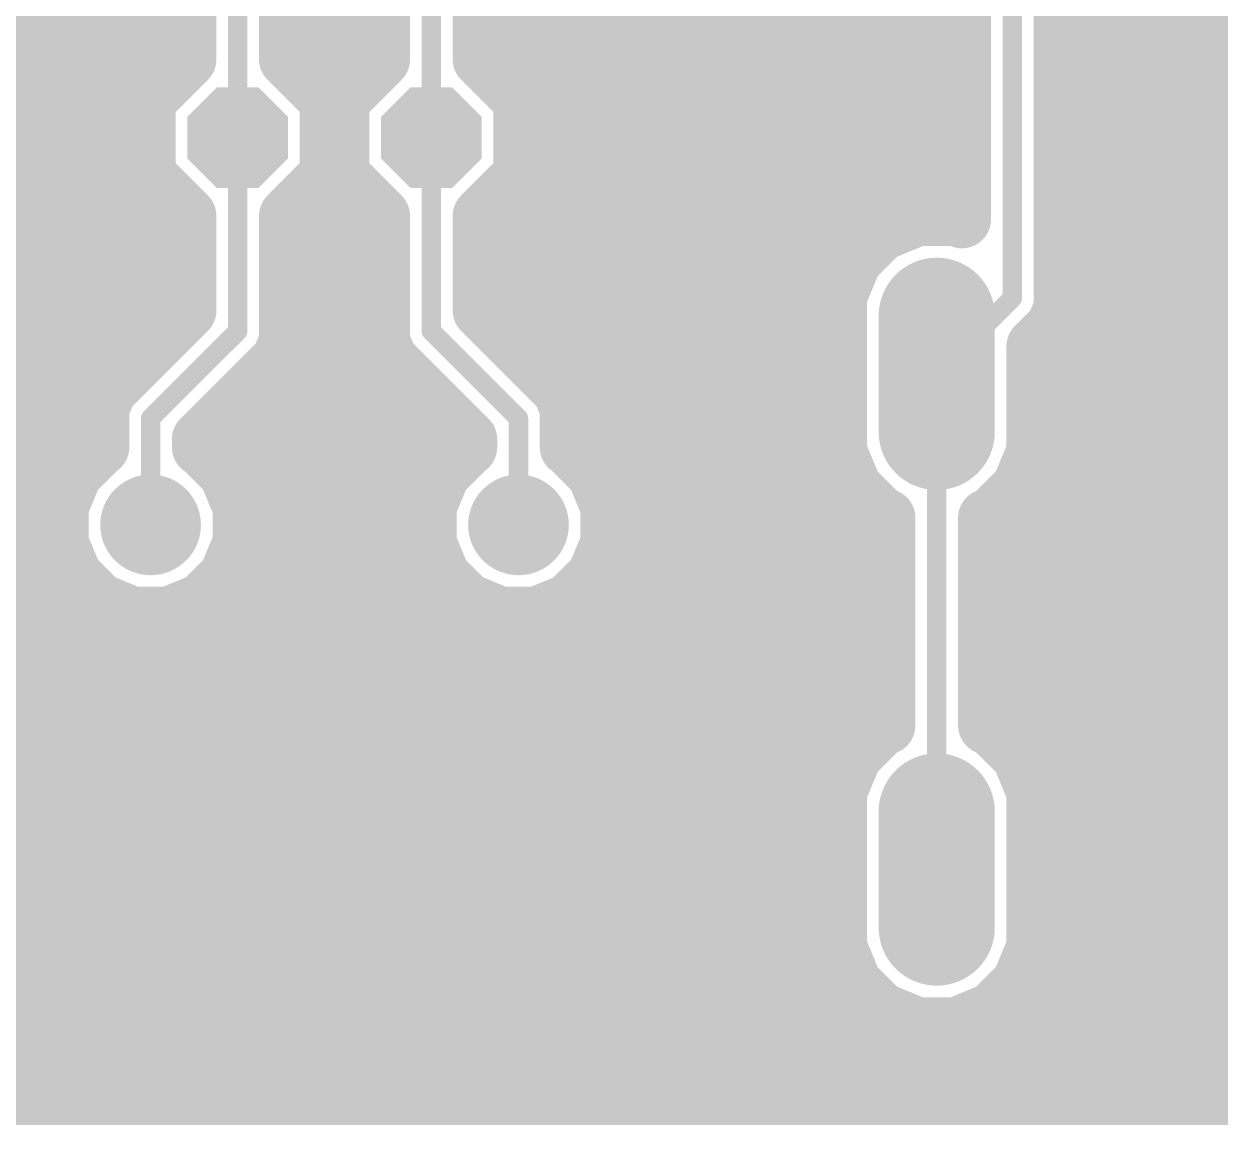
# Model space of a CAD drawing. Extents: x 1 to 64.7, y 1 to 39.6.
# Drawn here: x 40.38 to 56.07, y 1.02 to 15.46 of the extents above; entities that cross this region are included whole.
import ezdxf

# ---------------------------------------------------------------- set-up
doc = ezdxf.new("R2010")
doc.units = 0
doc.layers.add('16', color=175, linetype='CONTINUOUS')
doc.layers.add('17', color=82, linetype='CONTINUOUS')

# ---------------------------------------------------------------- blocks, each defined once
blk = doc.blocks.new('OCTAGONP')
at = {"const_width": 0.5}
blk.add_lwpolyline([(-0.25, -0.1036), (-0.25, 0.1036), (-0.1036, 0.25), (0.1036, 0.25), (0.25, 0.1036), (0.25, -0.1036), (0.1036, -0.25), (-0.1036, -0.25), (-0.25, -0.1036), (-0.25, 0.1036)], dxfattribs=at)
blk = doc.blocks.new('ROUNDP')
at = {"const_width": 0.5}
blk.add_lwpolyline([(0, -0.25, 1), (0, 0.25, 1), (0, -0.25)], format="xyb", dxfattribs=at)
blk = doc.blocks.new('LONGP100')
at = {"const_width": 1}
blk.add_lwpolyline([(-0.5, 0), (0.5, 0)], dxfattribs=at)
at = {"const_width": 0.5}
for points in [[(-0.5, 0.25, 1), (-0.5, -0.25)], [(0.5, -0.25, 1), (0.5, 0.25)]]:
    blk.add_lwpolyline(points, format="xyb", dxfattribs=at)

msp = doc.modelspace()

# ---------------------------------------------------------------- linework, layer by layer
at = {"layer": '16'}
for points, const_width in [([(43.18, 17.78), (43.18, 13.97)], 0.254), ([(45.72, 17.78), (45.72, 13.97)], 0.254), ([(53.34, 17.78), (53.34, 11.8618)], 0.254), ([(42.5196, 16.101), (42.5196, 14.9979)], 0.762), ([(43.8404, 14.9979), (43.8404, 16.101)], 0.762), ([(45.0596, 16.101), (45.0596, 14.9979)], 0.762), ([(46.3804, 14.9979), (46.3804, 16.101)], 0.762), ([(52.6796, 16.101), (52.6796, 12.8986)], 0.762), ([(54.0004, 11.7304), (54.0004, 16.101)], 0.762), ([(37.7639, 15.24), (42.5196, 15.24)], 0.762), ([(43.8404, 15.24), (45.0596, 15.24)], 0.762), ([(46.3804, 15.24), (52.6796, 15.24)], 0.762), ([(54.0004, 15.24), (57.7596, 15.24)], 0.762), ([(42.5196, 14.9979), (41.9862, 14.4645)], 0.762), ([(44.3738, 14.4645), (43.8404, 14.9979)], 0.762), ([(45.0596, 14.9979), (44.5262, 14.4645)], 0.762), ([(46.9138, 14.4645), (46.3804, 14.9979)], 0.762), ([(37.0019, 14.478), (41.9997, 14.478)], 0.762), ([(41.9862, 14.4645), (41.9862, 13.4755)], 0.762), ([(44.3603, 14.478), (44.5397, 14.478)], 0.762), ([(44.3738, 13.4755), (44.3738, 14.4645)], 0.762), ([(44.5262, 14.4645), (44.5262, 13.4755)], 0.762), ([(46.9003, 14.478), (52.6796, 14.478)], 0.762), ([(46.9138, 13.4755), (46.9138, 14.4645)], 0.762), ([(54.0004, 14.478), (57.7596, 14.478)], 0.762), ([(36.7538, 13.716), (41.9862, 13.716)], 0.762), ([(43.18, 13.97), (43.18, 11.43)], 0.254), ([(44.3738, 13.716), (44.5262, 13.716)], 0.762), ([(45.72, 13.97), (45.72, 11.43)], 0.254), ([(46.9138, 13.716), (52.6796, 13.716)], 0.762), ([(54.0004, 13.716), (57.8104, 13.716)], 0.762), ([(41.9862, 13.4755), (42.5196, 12.9421)], 0.762), ([(43.8404, 12.9421), (44.3738, 13.4755)], 0.762), ([(44.5262, 13.4755), (45.0596, 12.9421)], 0.762), ([(46.3804, 12.9421), (46.9138, 13.4755)], 0.762), ([(36.2323, 12.954), (42.5077, 12.954)], 0.762), ([(42.5196, 12.9421), (42.5196, 11.7035)], 0.762), ([(43.8404, 11.2986), (43.8404, 12.9421)], 0.762), ([(43.8523, 12.954), (45.0477, 12.954)], 0.762), ([(45.0596, 12.9421), (45.0596, 11.2986)], 0.762), ([(46.3804, 11.7035), (46.3804, 12.9421)], 0.762), ([(46.3923, 12.954), (52.6796, 12.954)], 0.762), ([(52.0917, 12.9286), (51.6156, 12.7314)], 0.762), ([(52.6071, 12.9286), (52.0917, 12.9286)], 0.762), ([(52.6796, 12.8986), (52.6071, 12.9286)], 0.762), ([(54.0004, 12.954), (58.5021, 12.954)], 0.762), ([(51.6156, 12.7314), (51.2512, 12.367)], 0.762), ([(51.2512, 12.367), (51.054, 11.8909)], 0.762), ([(28.8663, 12.192), (42.5196, 12.192)], 0.762), ([(43.8404, 12.192), (45.0596, 12.192)], 0.762), ([(46.3804, 12.192), (51.1787, 12.192)], 0.762), ([(54.0004, 12.192), (59.128, 12.192)], 0.762), ([(51.054, 11.8909), (51.054, 9.8515)], 0.762), ([(42.5196, 11.7035), (41.4771, 10.6611)], 0.762), ([(47.4229, 10.6611), (46.3804, 11.7035)], 0.762), ([(53.8999, 11.4877), (54.0004, 11.7304)], 0.762), ([(53.34, 11.8618), (52.3494, 10.8712)], 0.254), ([(29.1338, 11.43), (42.2461, 11.43)], 0.762), ([(43.8404, 11.43), (45.0596, 11.43)], 0.762), ([(46.6539, 11.43), (51.054, 11.43)], 0.762), ([(53.6448, 11.2327), (53.8999, 11.4877)], 0.762), ([(53.8421, 11.43), (58.9026, 11.43)], 0.762), ([(43.7399, 11.0559), (43.8404, 11.2986)], 0.762), ([(45.0596, 11.2986), (45.1601, 11.0559)], 0.762), ([(53.6448, 9.8515), (53.6448, 11.2327)], 0.762), ([(43.18, 11.43), (42.037, 10.287)], 0.254), ([(45.72, 11.43), (46.863, 10.287)], 0.254), ([(43.5541, 10.8701), (43.7399, 11.0559)], 0.762), ([(45.1601, 11.0559), (45.3459, 10.8701)], 0.762), ([(42.6974, 10.0135), (43.5541, 10.8701)], 0.762), ([(45.3459, 10.8701), (46.2026, 10.0135)], 0.762), ([(29.6359, 10.668), (41.4841, 10.668)], 0.762), ([(41.4771, 10.6611), (41.3766, 10.4184)], 0.762), ([(43.3519, 10.668), (45.5481, 10.668)], 0.762), ([(47.4159, 10.668), (51.054, 10.668)], 0.762), ([(47.5234, 10.4184), (47.4229, 10.6611)], 0.762), ([(52.3494, 10.8712), (52.3494, 4.3688)], 0.254), ([(53.6448, 10.668), (59.128, 10.668)], 0.762), ([(41.3766, 10.4184), (41.3766, 9.9086)], 0.762), ([(47.5234, 9.9086), (47.5234, 10.4184)], 0.762), ([(42.037, 8.89), (42.037, 10.287)], 0.254), ([(42.6974, 9.9086), (42.6974, 10.0135)], 0.762), ([(46.2026, 10.0135), (46.2026, 9.9086)], 0.762), ([(46.863, 8.89), (46.863, 10.287)], 0.254), ([(29.8704, 9.906), (41.3703, 9.906)], 0.762), ([(41.3608, 9.9021), (41.0249, 9.5662)], 0.762), ([(41.3766, 9.9086), (41.3608, 9.9021)], 0.762), ([(42.7132, 9.9021), (42.6974, 9.9086)], 0.762), ([(42.7037, 9.906), (46.1963, 9.906)], 0.762), ([(43.0491, 9.5662), (42.7132, 9.9021)], 0.762), ([(46.1868, 9.9021), (45.8509, 9.5662)], 0.762), ([(46.2026, 9.9086), (46.1868, 9.9021)], 0.762), ([(47.5392, 9.9021), (47.5234, 9.9086)], 0.762), ([(47.5297, 9.906), (51.054, 9.906)], 0.762), ([(47.8751, 9.5662), (47.5392, 9.9021)], 0.762), ([(51.054, 9.8515), (51.2512, 9.3754)], 0.762), ([(53.4476, 9.3754), (53.6448, 9.8515)], 0.762), ([(53.6448, 9.906), (59.382, 9.906)], 0.762), ([(41.0249, 9.5662), (40.8432, 9.1275)], 0.762), ([(43.2308, 9.1275), (43.0491, 9.5662)], 0.762), ([(45.8509, 9.5662), (45.6692, 9.1275)], 0.762), ([(48.0568, 9.1275), (47.8751, 9.5662)], 0.762), ([(51.2512, 9.3754), (51.6156, 9.011)], 0.762), ([(53.0832, 9.011), (53.4476, 9.3754)], 0.762), ([(29.8704, 9.144), (40.8501, 9.144)], 0.762), ([(40.8432, 9.1275), (40.8432, 8.6525)], 0.762), ([(43.2239, 9.144), (45.6761, 9.144)], 0.762), ([(43.2308, 8.6525), (43.2308, 9.1275)], 0.762), ([(45.6692, 9.1275), (45.6692, 8.6525)], 0.762), ([(48.0499, 9.144), (51.4826, 9.144)], 0.762), ([(48.0568, 8.6525), (48.0568, 9.1275)], 0.762), ([(53.2162, 9.144), (58.9026, 9.144)], 0.762), ([(51.6156, 9.011), (51.689, 8.9806)], 0.762), ([(51.689, 8.9806), (51.689, 6.2594)], 0.762), ([(53.0098, 8.9806), (53.0832, 9.011)], 0.762), ([(53.0098, 6.2594), (53.0098, 8.9806)], 0.762), ([(40.8432, 8.6525), (41.0249, 8.2138)], 0.762), ([(43.0491, 8.2138), (43.2308, 8.6525)], 0.762), ([(45.6692, 8.6525), (45.8509, 8.2138)], 0.762), ([(46.99, 8.89), (46.863, 8.89)], 0.254), ([(47.8751, 8.2138), (48.0568, 8.6525)], 0.762), ([(29.8704, 8.382), (40.9553, 8.382)], 0.762), ([(43.1187, 8.382), (45.7813, 8.382)], 0.762), ([(47.9447, 8.382), (51.689, 8.382)], 0.762), ([(53.0098, 8.382), (59.0063, 8.382)], 0.762), ([(41.0249, 8.2138), (41.3608, 7.8779)], 0.762), ([(42.7132, 7.8779), (43.0491, 8.2138)], 0.762), ([(45.8509, 8.2138), (46.1868, 7.8779)], 0.762), ([(47.5392, 7.8779), (47.8751, 8.2138)], 0.762), ([(41.3608, 7.8779), (41.7995, 7.6962)], 0.762), ([(42.2745, 7.6962), (42.7132, 7.8779)], 0.762), ([(46.1868, 7.8779), (46.6255, 7.6962)], 0.762), ([(47.1005, 7.6962), (47.5392, 7.8779)], 0.762), ([(41.7995, 7.6962), (42.2745, 7.6962)], 0.762), ([(46.6255, 7.6962), (47.1005, 7.6962)], 0.762), ([(29.8704, 7.62), (51.689, 7.62)], 0.762), ([(53.0098, 7.62), (59.879, 7.62)], 0.762), ([(29.8704, 6.858), (51.689, 6.858)], 0.762), ([(53.0098, 6.858), (64.313, 6.858)], 0.762), ([(51.6156, 6.229), (51.2512, 5.8646)], 0.762), ([(51.689, 6.2594), (51.6156, 6.229)], 0.762), ([(53.0832, 6.229), (53.0098, 6.2594)], 0.762), ([(53.4476, 5.8646), (53.0832, 6.229)], 0.762), ([(29.8704, 6.096), (51.4826, 6.096)], 0.762), ([(53.2162, 6.096), (64.313, 6.096)], 0.762), ([(51.2512, 5.8646), (51.054, 5.3885)], 0.762), ([(53.6448, 5.3885), (53.4476, 5.8646)], 0.762), ([(30.28, 5.334), (51.054, 5.334)], 0.762), ([(51.054, 5.3885), (51.054, 3.3491)], 0.762), ([(53.6448, 3.3491), (53.6448, 5.3885)], 0.762), ([(53.6448, 5.334), (64.313, 5.334)], 0.762), ([(30.5054, 4.572), (51.054, 4.572)], 0.762), ([(53.6448, 4.572), (64.313, 4.572)], 0.762), ([(30.5054, 3.81), (51.054, 3.81)], 0.762), ([(53.6448, 3.81), (64.313, 3.81)], 0.762), ([(51.054, 3.3491), (51.2512, 2.873)], 0.762), ([(53.4476, 2.873), (53.6448, 3.3491)], 0.762), ([(30.5054, 3.048), (51.1787, 3.048)], 0.762), ([(53.5201, 3.048), (64.313, 3.048)], 0.762), ([(51.2512, 2.873), (51.6156, 2.5086)], 0.762), ([(53.0832, 2.5086), (53.4476, 2.873)], 0.762), ([(51.6156, 2.5086), (52.0917, 2.3114)], 0.762), ([(52.6071, 2.3114), (53.0832, 2.5086)], 0.762), ([(52.0917, 2.3114), (52.6071, 2.3114)], 0.762), ([(30.28, 2.286), (64.313, 2.286)], 0.762), ([(1.397, 1.524), (64.313, 1.524)], 0.762), ([(64.313, 1.397), (1.397, 1.397)], 0.762)]:
    msp.add_lwpolyline(points, dxfattribs=dict(at, const_width=const_width))
for points, const_width in [([(42.5196, 15.0495, 1), (42.5196, 15.4305)], 0.381), ([(43.8404, 15.4305, 1), (43.8404, 15.0495)], 0.381), ([(45.0596, 15.0495, 1), (45.0596, 15.4305)], 0.381), ([(46.3804, 15.4305, 1), (46.3804, 15.0495)], 0.381), ([(52.6796, 15.0495, 1), (52.6796, 15.4305)], 0.381), ([(54.0004, 15.4305, 1), (54.0004, 15.0495)], 0.381), ([(42.6543, 14.8632, 1), (42.3849, 15.1326)], 0.381), ([(43.9751, 15.1326, 1), (43.7057, 14.8632)], 0.381), ([(45.1943, 14.8632, 1), (44.9249, 15.1326)], 0.381), ([(46.5151, 15.1326, 1), (46.2457, 14.8632)], 0.381), ([(42.3291, 14.9979, 1), (42.7101, 14.9979)], 0.381), ([(43.6499, 14.9979, 1), (44.0309, 14.9979)], 0.381), ([(44.8691, 14.9979, 1), (45.2501, 14.9979)], 0.381), ([(46.1899, 14.9979, 1), (46.5709, 14.9979)], 0.381), ([(42.1767, 14.4645, 1), (41.7957, 14.4645)], 0.381), ([(41.8515, 14.5992, 1), (42.1209, 14.3298)], 0.381), ([(41.9997, 14.2875, 1), (41.9997, 14.6685)], 0.381), ([(44.3603, 14.6685, 1), (44.3603, 14.2875)], 0.381), ([(44.5643, 14.4645, 1), (44.1833, 14.4645)], 0.381), ([(44.2391, 14.3298, 1), (44.5085, 14.5992)], 0.381), ([(44.7167, 14.4645, 1), (44.3357, 14.4645)], 0.381), ([(44.3915, 14.5992, 1), (44.6609, 14.3298)], 0.381), ([(44.5397, 14.2875, 1), (44.5397, 14.6685)], 0.381), ([(46.9003, 14.6685, 1), (46.9003, 14.2875)], 0.381), ([(47.1043, 14.4645, 1), (46.7233, 14.4645)], 0.381), ([(46.7791, 14.3298, 1), (47.0485, 14.5992)], 0.381), ([(52.6796, 14.2875, 1), (52.6796, 14.6685)], 0.381), ([(54.0004, 14.6685, 1), (54.0004, 14.2875)], 0.381), ([(41.9862, 13.5255, 1), (41.9862, 13.9065)], 0.381), ([(43.2435, 13.97, 1), (43.1165, 13.97)], 0.127), ([(43.1165, 13.97, 1), (43.2435, 13.97)], 0.127), ([(44.3738, 13.9065, 1), (44.3738, 13.5255)], 0.381), ([(44.5262, 13.5255, 1), (44.5262, 13.9065)], 0.381), ([(45.7835, 13.97, 1), (45.6565, 13.97)], 0.127), ([(45.6565, 13.97, 1), (45.7835, 13.97)], 0.127), ([(46.9138, 13.9065, 1), (46.9138, 13.5255)], 0.381), ([(52.6796, 13.5255, 1), (52.6796, 13.9065)], 0.381), ([(54.0004, 13.9065, 1), (54.0004, 13.5255)], 0.381), ([(42.1209, 13.6102, 1), (41.8515, 13.3408)], 0.381), ([(44.5085, 13.3408, 1), (44.2391, 13.6102)], 0.381), ([(44.6609, 13.6102, 1), (44.3915, 13.3408)], 0.381), ([(47.0485, 13.3408, 1), (46.7791, 13.6102)], 0.381), ([(41.7957, 13.4755, 1), (42.1767, 13.4755)], 0.381), ([(44.1833, 13.4755, 1), (44.5643, 13.4755)], 0.381), ([(44.3357, 13.4755, 1), (44.7167, 13.4755)], 0.381), ([(46.7233, 13.4755, 1), (47.1043, 13.4755)], 0.381), ([(42.7101, 12.9421, 1), (42.3291, 12.9421)], 0.381), ([(42.3849, 12.8074, 1), (42.6543, 13.0768)], 0.381), ([(42.5077, 12.7635, 1), (42.5077, 13.1445)], 0.381), ([(44.0309, 12.9421, 1), (43.6499, 12.9421)], 0.381), ([(43.7057, 13.0768, 1), (43.9751, 12.8074)], 0.381), ([(43.8523, 13.1445, 1), (43.8523, 12.7635)], 0.381), ([(45.2501, 12.9421, 1), (44.8691, 12.9421)], 0.381), ([(44.9249, 12.8074, 1), (45.1943, 13.0768)], 0.381), ([(45.0477, 12.7635, 1), (45.0477, 13.1445)], 0.381), ([(46.5709, 12.9421, 1), (46.1899, 12.9421)], 0.381), ([(46.2457, 13.0768, 1), (46.5151, 12.8074)], 0.381), ([(46.3923, 13.1445, 1), (46.3923, 12.7635)], 0.381), ([(52.0917, 13.1191, 1), (52.0917, 12.7381)], 0.381), ([(52.1646, 12.7526, 1), (52.0188, 13.1046)], 0.381), ([(52.68, 13.1046, 1), (52.5342, 12.7526)], 0.381), ([(52.6067, 12.7226, 1), (52.7525, 13.0746)], 0.381), ([(52.6071, 12.7381, 1), (52.6071, 13.1191)], 0.381), ([(52.6796, 12.7635, 1), (52.6796, 13.1445)], 0.381), ([(54.0004, 13.1445, 1), (54.0004, 12.7635)], 0.381), ([(51.5427, 12.9074, 1), (51.6885, 12.5554)], 0.381), ([(51.7503, 12.5967, 1), (51.4809, 12.8661)], 0.381), ([(52.4891, 12.8986, 1), (52.8701, 12.8986)], 0.381), ([(51.4272, 12.2941, 1), (51.0752, 12.4399)], 0.381), ([(42.5196, 12.0015, 1), (42.5196, 12.3825)], 0.381), ([(43.8404, 12.3825, 1), (43.8404, 12.0015)], 0.381), ([(45.0596, 12.0015, 1), (45.0596, 12.3825)], 0.381), ([(46.3804, 12.3825, 1), (46.3804, 12.0015)], 0.381), ([(51.1165, 12.5017, 1), (51.3859, 12.2323)], 0.381), ([(51.1787, 12.0015, 1), (51.1787, 12.3825)], 0.381), ([(54.0004, 12.3825, 1), (54.0004, 12.0015)], 0.381), ([(51.2445, 11.8909, 1), (50.8635, 11.8909)], 0.381), ([(42.6543, 11.5688, 1), (42.3849, 11.8382)], 0.381), ([(46.5151, 11.8382, 1), (46.2457, 11.5688)], 0.381), ([(50.878, 11.9638, 1), (51.23, 11.818)], 0.381), ([(54.1764, 11.6575, 1), (53.8244, 11.8033)], 0.381), ([(53.2765, 11.8618, 1), (53.4035, 11.8618)], 0.127), ([(53.3849, 11.8169, 1), (53.2951, 11.9067)], 0.127), ([(42.2461, 11.2395, 1), (42.2461, 11.6205)], 0.381), ([(42.3291, 11.7035, 1), (42.7101, 11.7035)], 0.381), ([(43.8404, 11.6205, 1), (43.8404, 11.2395)], 0.381), ([(45.0596, 11.2395, 1), (45.0596, 11.6205)], 0.381), ([(46.1899, 11.7035, 1), (46.5709, 11.7035)], 0.381), ([(46.6539, 11.6205, 1), (46.6539, 11.2395)], 0.381), ([(51.054, 11.2395, 1), (51.054, 11.6205)], 0.381), ([(53.8421, 11.6205, 1), (53.8421, 11.2395)], 0.381), ([(54.0346, 11.353, 1), (53.7652, 11.6224)], 0.381), ([(53.8099, 11.7304, 1), (54.1909, 11.7304)], 0.381), ([(44.0164, 11.2257, 1), (43.6644, 11.3715)], 0.381), ([(45.2356, 11.3715, 1), (44.8836, 11.2257)], 0.381), ([(53.8353, 11.2327, 1), (53.4543, 11.2327)], 0.381), ([(53.7239, 11.5606, 1), (54.0759, 11.4148)], 0.381), ([(43.1165, 11.43, 1), (43.2435, 11.43)], 0.127), ([(43.2249, 11.3851, 1), (43.1351, 11.4749)], 0.127), ([(43.6499, 11.2986, 1), (44.0309, 11.2986)], 0.381), ([(44.8691, 11.2986, 1), (45.2501, 11.2986)], 0.381), ([(45.7649, 11.4749, 1), (45.6751, 11.3851)], 0.127), ([(45.6565, 11.43, 1), (45.7835, 11.43)], 0.127), ([(53.5101, 11.3674, 1), (53.7795, 11.0979)], 0.381), ([(43.5639, 11.1288, 1), (43.9159, 10.983)], 0.381), ([(43.8746, 10.9212, 1), (43.6052, 11.1906)], 0.381), ([(45.2948, 11.1906, 1), (45.0254, 10.9212)], 0.381), ([(44.9841, 10.983, 1), (45.3361, 11.1288)], 0.381), ([(43.4194, 11.0048, 1), (43.6888, 10.7354)], 0.381), ([(43.6888, 10.7354, 1), (43.4194, 11.0048)], 0.381), ([(45.4806, 11.0048, 1), (45.2112, 10.7354)], 0.381), ([(45.2112, 10.7354, 1), (45.4806, 11.0048)], 0.381), ([(41.3424, 10.7958, 1), (41.6118, 10.5264)], 0.381), ([(41.6531, 10.5882, 1), (41.3011, 10.734)], 0.381), ([(41.4841, 10.4775, 1), (41.4841, 10.8585)], 0.381), ([(43.3519, 10.8585, 1), (43.3519, 10.4775)], 0.381), ([(45.5481, 10.4775, 1), (45.5481, 10.8585)], 0.381), ([(47.4159, 10.8585, 1), (47.4159, 10.4775)], 0.381), ([(47.5989, 10.734, 1), (47.2469, 10.5882)], 0.381), ([(47.2882, 10.5264, 1), (47.5576, 10.7958)], 0.381), ([(51.054, 10.4775, 1), (51.054, 10.8585)], 0.381), ([(52.4129, 10.8712, 1), (52.2859, 10.8712)], 0.127), ([(53.6448, 10.8585, 1), (53.6448, 10.4775)], 0.381), ([(52.3045, 10.9161, 1), (52.3943, 10.8263)], 0.127), ([(41.5671, 10.4184, 1), (41.1861, 10.4184)], 0.381), ([(41.2006, 10.4913, 1), (41.5526, 10.3455)], 0.381), ([(47.7139, 10.4184, 1), (47.3329, 10.4184)], 0.381), ([(47.3474, 10.3455, 1), (47.6994, 10.4913)], 0.381), ([(42.1005, 10.287, 1), (41.9735, 10.287)], 0.127), ([(41.9921, 10.3319, 1), (42.0819, 10.2421)], 0.127), ([(42.8879, 10.0135, 1), (42.5069, 10.0135)], 0.381), ([(46.3931, 10.0135, 1), (46.0121, 10.0135)], 0.381), ([(46.9265, 10.287, 1), (46.7995, 10.287)], 0.127), ([(46.8181, 10.2421, 1), (46.9079, 10.3319)], 0.127), ([(41.2879, 10.0781, 1), (41.4336, 9.726)], 0.381), ([(41.4955, 9.7673, 1), (41.2261, 10.0368)], 0.381), ([(41.4495, 9.7326, 1), (41.3037, 10.0846)], 0.381), ([(41.3703, 9.7155, 1), (41.3703, 10.0965)], 0.381), ([(42.5627, 10.1482, 1), (42.8321, 9.8787)], 0.381), ([(42.7703, 10.0846, 1), (42.6245, 9.7326)], 0.381), ([(42.7037, 10.0965, 1), (42.7037, 9.7155)], 0.381), ([(42.8479, 10.0368, 1), (42.5785, 9.7673)], 0.381), ([(42.6404, 9.726, 1), (42.7861, 10.0781)], 0.381), ([(46.1139, 10.0781, 1), (46.2596, 9.726)], 0.381), ([(46.3215, 9.7673, 1), (46.0521, 10.0368)], 0.381), ([(46.0679, 9.8787, 1), (46.3373, 10.1482)], 0.381), ([(46.2755, 9.7326, 1), (46.1297, 10.0846)], 0.381), ([(46.1963, 9.7155, 1), (46.1963, 10.0965)], 0.381), ([(47.5963, 10.0846, 1), (47.4505, 9.7326)], 0.381), ([(47.5297, 10.0965, 1), (47.5297, 9.7155)], 0.381), ([(47.6739, 10.0368, 1), (47.4045, 9.7673)], 0.381), ([(47.4664, 9.726, 1), (47.6121, 10.0781)], 0.381), ([(51.23, 9.9244, 1), (50.878, 9.7786)], 0.381), ([(51.054, 9.7155, 1), (51.054, 10.0965)], 0.381), ([(53.6448, 10.0965, 1), (53.6448, 9.7155)], 0.381), ([(53.8208, 9.7786, 1), (53.4688, 9.9244)], 0.381), ([(41.1861, 9.9086, 1), (41.5671, 9.9086)], 0.381), ([(42.5069, 9.9086, 1), (42.8879, 9.9086)], 0.381), ([(46.0121, 9.9086, 1), (46.3931, 9.9086)], 0.381), ([(47.3329, 9.9086, 1), (47.7139, 9.9086)], 0.381), ([(50.8635, 9.8515, 1), (51.2445, 9.8515)], 0.381), ([(53.4543, 9.8515, 1), (53.8353, 9.8515)], 0.381), ([(40.8902, 9.7009, 1), (41.1596, 9.4315)], 0.381), ([(41.2009, 9.4933, 1), (40.8489, 9.6391)], 0.381), ([(43.2251, 9.6391, 1), (42.8731, 9.4933)], 0.381), ([(42.9143, 9.4315, 1), (43.1838, 9.7009)], 0.381), ([(45.7162, 9.7009, 1), (45.9856, 9.4315)], 0.381), ([(46.0269, 9.4933, 1), (45.6749, 9.6391)], 0.381), ([(48.0511, 9.6391, 1), (47.6991, 9.4933)], 0.381), ([(47.7403, 9.4315, 1), (48.0098, 9.7009)], 0.381), ([(51.3859, 9.5101, 1), (51.1165, 9.2407)], 0.381), ([(53.5823, 9.2407, 1), (53.3129, 9.5101)], 0.381), ([(51.0752, 9.3025, 1), (51.4272, 9.4483)], 0.381), ([(53.2716, 9.4483, 1), (53.6236, 9.3025)], 0.381), ([(41.0337, 9.1275, 1), (40.6527, 9.1275)], 0.381), ([(40.8501, 8.9535, 1), (40.8501, 9.3345)], 0.381), ([(43.2239, 9.3345, 1), (43.2239, 8.9535)], 0.381), ([(43.4213, 9.1275, 1), (43.0403, 9.1275)], 0.381), ([(45.8597, 9.1275, 1), (45.4787, 9.1275)], 0.381), ([(45.6761, 8.9535, 1), (45.6761, 9.3345)], 0.381), ([(48.0499, 9.3345, 1), (48.0499, 8.9535)], 0.381), ([(48.2473, 9.1275, 1), (47.8663, 9.1275)], 0.381), ([(51.4826, 8.9535, 1), (51.4826, 9.3345)], 0.381), ([(53.2162, 9.3345, 1), (53.2162, 8.9535)], 0.381), ([(40.6672, 9.2004, 1), (41.0192, 9.0546)], 0.381), ([(43.0548, 9.0546, 1), (43.4068, 9.2004)], 0.381), ([(45.4932, 9.2004, 1), (45.8452, 9.0546)], 0.381), ([(47.8808, 9.0546, 1), (48.2328, 9.2004)], 0.381), ([(51.6885, 9.187, 1), (51.5427, 8.835)], 0.381), ([(51.4809, 8.8763, 1), (51.7503, 9.1457)], 0.381), ([(51.8795, 8.9806, 1), (51.4985, 8.9806)], 0.381), ([(51.6161, 8.8046, 1), (51.7619, 9.1566)], 0.381), ([(53.2003, 8.9806, 1), (52.8193, 8.9806)], 0.381), ([(52.9369, 9.1566, 1), (53.0827, 8.8046)], 0.381), ([(52.9485, 9.1457, 1), (53.2179, 8.8763)], 0.381), ([(53.1561, 8.835, 1), (53.0103, 9.187)], 0.381), ([(41.0192, 8.7254, 1), (40.6672, 8.5796)], 0.381), ([(41.9735, 8.89, 1), (42.1005, 8.89)], 0.127), ([(43.4068, 8.5796, 1), (43.0548, 8.7254)], 0.381), ([(45.8452, 8.7254, 1), (45.4932, 8.5796)], 0.381), ([(46.863, 8.9535, 1), (46.863, 8.8265)], 0.127), ([(46.7995, 8.89, 1), (46.9265, 8.89)], 0.127), ([(46.99, 8.8265, 1), (46.99, 8.9535)], 0.127), ([(48.2328, 8.5796, 1), (47.8808, 8.7254)], 0.381), ([(40.6527, 8.6525, 1), (41.0337, 8.6525)], 0.381), ([(43.0403, 8.6525, 1), (43.4213, 8.6525)], 0.381), ([(45.4787, 8.6525, 1), (45.8597, 8.6525)], 0.381), ([(47.8663, 8.6525, 1), (48.2473, 8.6525)], 0.381), ([(40.9553, 8.1915, 1), (40.9553, 8.5725)], 0.381), ([(43.1187, 8.5725, 1), (43.1187, 8.1915)], 0.381), ([(45.7813, 8.1915, 1), (45.7813, 8.5725)], 0.381), ([(47.9447, 8.5725, 1), (47.9447, 8.1915)], 0.381), ([(51.689, 8.1915, 1), (51.689, 8.5725)], 0.381), ([(53.0098, 8.5725, 1), (53.0098, 8.1915)], 0.381), ([(41.1596, 8.3485, 1), (40.8902, 8.0791)], 0.381), ([(40.8489, 8.1409, 1), (41.2009, 8.2867)], 0.381), ([(42.8731, 8.2867, 1), (43.2251, 8.1409)], 0.381), ([(43.1838, 8.0791, 1), (42.9143, 8.3485)], 0.381), ([(45.9856, 8.3485, 1), (45.7162, 8.0791)], 0.381), ([(45.6749, 8.1409, 1), (46.0269, 8.2867)], 0.381), ([(47.6991, 8.2867, 1), (48.0511, 8.1409)], 0.381), ([(48.0098, 8.0791, 1), (47.7403, 8.3485)], 0.381), ([(41.4337, 8.0539, 1), (41.2879, 7.7019)], 0.381), ([(41.2261, 7.7432, 1), (41.4955, 8.0126)], 0.381), ([(42.5785, 8.0126, 1), (42.8479, 7.7432)], 0.381), ([(42.7861, 7.7019, 1), (42.6403, 8.0539)], 0.381), ([(46.2597, 8.0539, 1), (46.1139, 7.7019)], 0.381), ([(46.0521, 7.7432, 1), (46.3215, 8.0126)], 0.381), ([(47.4045, 8.0126, 1), (47.6739, 7.7432)], 0.381), ([(47.6121, 7.7019, 1), (47.4663, 8.0539)], 0.381), ([(41.7995, 7.8867, 1), (41.7995, 7.5057)], 0.381), ([(41.7266, 7.5202, 1), (41.8724, 7.8722)], 0.381), ([(42.2016, 7.8722, 1), (42.3474, 7.5202)], 0.381), ([(42.2745, 7.5057, 1), (42.2745, 7.8867)], 0.381), ([(46.6255, 7.8867, 1), (46.6255, 7.5057)], 0.381), ([(46.5526, 7.5202, 1), (46.6984, 7.8722)], 0.381), ([(47.0276, 7.8722, 1), (47.1734, 7.5202)], 0.381), ([(47.1005, 7.5057, 1), (47.1005, 7.8867)], 0.381), ([(51.689, 7.4295, 1), (51.689, 7.8105)], 0.381), ([(53.0098, 7.8105, 1), (53.0098, 7.4295)], 0.381), ([(51.689, 6.6675, 1), (51.689, 7.0485)], 0.381), ([(53.0098, 7.0485, 1), (53.0098, 6.6675)], 0.381), ([(51.5427, 6.405, 1), (51.6885, 6.053)], 0.381), ([(51.7503, 6.0943, 1), (51.4809, 6.3637)], 0.381), ([(51.7619, 6.0834, 1), (51.6161, 6.4354)], 0.381), ([(53.0827, 6.4354, 1), (52.9369, 6.0834)], 0.381), ([(53.2179, 6.3637, 1), (52.9485, 6.0943)], 0.381), ([(53.0103, 6.053, 1), (53.1561, 6.405)], 0.381), ([(51.4826, 5.9055, 1), (51.4826, 6.2865)], 0.381), ([(51.4985, 6.2594, 1), (51.8795, 6.2594)], 0.381), ([(52.8193, 6.2594, 1), (53.2003, 6.2594)], 0.381), ([(53.2162, 6.2865, 1), (53.2162, 5.9055)], 0.381), ([(51.1165, 5.9993, 1), (51.3859, 5.7299)], 0.381), ([(51.4272, 5.7917, 1), (51.0752, 5.9375)], 0.381), ([(53.6236, 5.9375, 1), (53.2716, 5.7917)], 0.381), ([(53.3129, 5.7299, 1), (53.5823, 5.9993)], 0.381), ([(51.2445, 5.3885, 1), (50.8635, 5.3885)], 0.381), ([(50.878, 5.4614, 1), (51.23, 5.3156)], 0.381), ([(51.054, 5.1435, 1), (51.054, 5.5245)], 0.381), ([(53.8353, 5.3885, 1), (53.4543, 5.3885)], 0.381), ([(53.6448, 5.5245, 1), (53.6448, 5.1435)], 0.381), ([(53.4688, 5.3156, 1), (53.8208, 5.4614)], 0.381), ([(51.054, 4.3815, 1), (51.054, 4.7625)], 0.381), ([(53.6448, 4.7625, 1), (53.6448, 4.3815)], 0.381), ([(52.2859, 4.3688, 1), (52.4129, 4.3688)], 0.127), ([(51.054, 3.6195, 1), (51.054, 4.0005)], 0.381), ([(53.6448, 4.0005, 1), (53.6448, 3.6195)], 0.381), ([(51.23, 3.422, 1), (50.878, 3.2762)], 0.381), ([(53.8208, 3.2762, 1), (53.4688, 3.422)], 0.381), ([(50.8635, 3.3491, 1), (51.2445, 3.3491)], 0.381), ([(53.4543, 3.3491, 1), (53.8353, 3.3491)], 0.381), ([(51.1787, 2.8575, 1), (51.1787, 3.2385)], 0.381), ([(53.5201, 3.2385, 1), (53.5201, 2.8575)], 0.381), ([(51.3859, 3.0077, 1), (51.1165, 2.7383)], 0.381), ([(53.5823, 2.7383, 1), (53.3129, 3.0077)], 0.381), ([(51.0752, 2.8001, 1), (51.4272, 2.9459)], 0.381), ([(53.2716, 2.9459, 1), (53.6236, 2.8001)], 0.381), ([(51.6885, 2.6846, 1), (51.5427, 2.3326)], 0.381), ([(51.4809, 2.3739, 1), (51.7503, 2.6433)], 0.381), ([(52.9485, 2.6433, 1), (53.2179, 2.3739)], 0.381), ([(53.1561, 2.3326, 1), (53.0103, 2.6846)], 0.381), ([(52.0917, 2.5019, 1), (52.0917, 2.1209)], 0.381), ([(52.0188, 2.1354, 1), (52.1646, 2.4874)], 0.381), ([(52.5342, 2.4874, 1), (52.68, 2.1354)], 0.381), ([(52.6071, 2.1209, 1), (52.6071, 2.5019)], 0.381)]:
    msp.add_lwpolyline(points, format="xyb", dxfattribs=dict(at, const_width=const_width))

# ---------------------------------------------------------------- block references
at = {"layer": '17', "xscale": 1.3208, "yscale": 1.3208}
msp.add_blockref('OCTAGONP', (43.18, 13.97), dxfattribs=at)
at = {"layer": '17'}
for name, p, xscale, yscale, rotation in [('OCTAGONP', (45.72, 13.97), 1.3208, 1.3208, 180), ('OCTAGONP', (50.8, 13.97), 1.3208, 1.3208, 180), ('LONGP100', (52.3494, 10.8712), 1.524, 1.524, 90), ('ROUNDP', (42.037, 8.89), 1.3208, 1.3208, 180), ('ROUNDP', (46.863, 8.89), 1.3208, 1.3208, 180), ('LONGP100', (52.3494, 4.3688), 1.524, 1.524, 90)]:
    msp.add_blockref(name, p, dxfattribs=dict(at, xscale=xscale, yscale=yscale, rotation=rotation))

doc.saveas('drawing.dxf')
